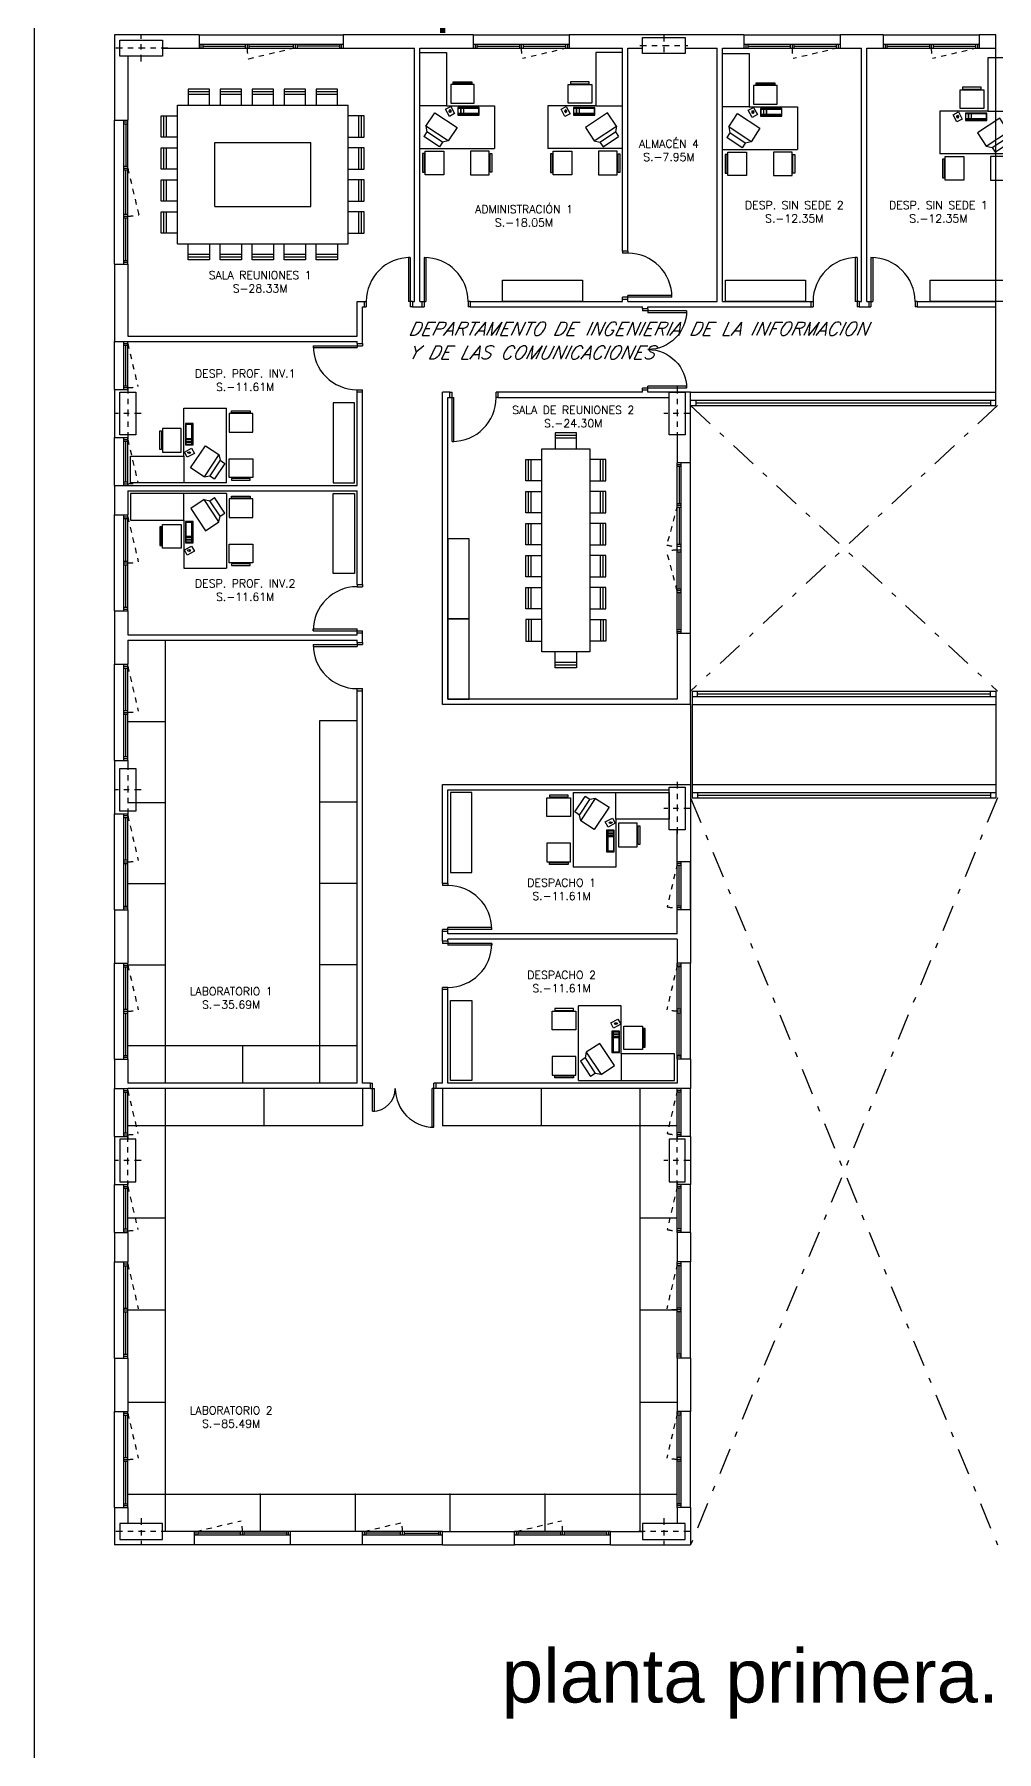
# Model space of a CAD drawing. Header units: millimetres. Extents: x -97 to -13, y 102 to 221.
# Drawn here: x -96.84 to -78.81, y 131.39 to 163.58 of the extents above; entities that cross this region are included whole.
import ezdxf

# ---------------------------------------------------------------- set-up
doc = ezdxf.new("R2010")
doc.units = ezdxf.units.MM
doc.header["$MEASUREMENT"] = 0
doc.linetypes.add('TRAZO_Y_PUNTO', pattern=[1, 0.5, -0.25, 0, -0.25])
doc.linetypes.add('TRAZOS', pattern=[0.75, 0.5, -0.25])
doc.layers.get('0').update_dxf_attribs({"linetype": 'CONTINUOUS'})
for name, color, linetype in [('0-muros-120', 1, 'CONTINUOUS'), ('1-PILARES', 1, 'CONTINUOUS'), ('2-SUPERFICIES', 7, 'CONTINUOUS'), ('6-MOBILIARIO', 7, 'CONTINUOUS')]:
    doc.layers.add(name, color=color, linetype=linetype)
doc.styles.add('ARIAL', font='ARIAL.TTF')
doc.styles.add('RPOMANS', font='romans.shx')

# ---------------------------------------------------------------- blocks, each defined once
blk = doc.blocks.new('PD-HD')
at = {"color": 24}
for p, q in [((0.08, 0.725), (0.08, -0.1)), ((0.08, 0.725), (0.115, 0.725)), ((0.115, 0.725), (0.115, 0)), ((1.23, 0.425), (1.195, 0.425)), ((1.195, 0.425), (1.195, 0)), ((1.23, 0.425), (1.23, -0.1)), ((0.04, 0), (0.115, 0)), ((1.27, 0), (1.195, 0)), ((0.04, -0.1), (0.08, -0.1)), ((1.27, -0.1), (1.23, -0.1))]:
    blk.add_line(p, q, dxfattribs=at)
at = {"color": 54}
for p, q in [((0.04, 0), (0.04, -0.1)), ((1.27, 0), (1.27, -0.1))]:
    blk.add_line(p, q, dxfattribs=at)
at = {"color": 24}
for centre, radius, start, end in [((0.08, 0), 0.725, 0, 90), ((1.23, 0), 0.425, 90, 180)]:
    blk.add_arc(centre, radius, start, end, dxfattribs=at)
blk = doc.blocks.new('P-82-DE')
at = {"color": 24}
for p, q in [((-0.115, 0.825), (-0.115, 0)), ((-0.08, 0.825), (-0.115, 0.825)), ((-0.08, 0.825), (-0.08, -0.1)), ((-0.945, 0), (-0.905, 0)), ((-0.905, 0), (-0.905, -0.1)), ((-0.04, 0), (-0.115, 0)), ((-0.945, -0.1), (-0.905, -0.1)), ((-0.04, -0.1), (-0.08, -0.1))]:
    blk.add_line(p, q, dxfattribs=at)
at = {"color": 54}
for p, q in [((-0.945, 0), (-0.945, -0.1)), ((-0.04, 0), (-0.04, -0.1))]:
    blk.add_line(p, q, dxfattribs=at)
at = {"color": 24}
blk.add_arc((-0.08, 0), 0.825, 90, 180, dxfattribs=at)
blk = doc.blocks.new('P-82-IZ')
at = {"color": 24}
for p, q in [((0.08, 0.825), (0.08, -0.1)), ((0.08, 0.825), (0.115, 0.825)), ((0.115, 0.825), (0.115, 0)), ((0.04, 0), (0.115, 0)), ((0.945, 0), (0.905, 0)), ((0.905, 0), (0.905, -0.1)), ((0.04, -0.1), (0.08, -0.1)), ((0.945, -0.1), (0.905, -0.1))]:
    blk.add_line(p, q, dxfattribs=at)
at = {"color": 54}
for p, q in [((0.04, 0), (0.04, -0.1)), ((0.945, 0), (0.945, -0.1))]:
    blk.add_line(p, q, dxfattribs=at)
at = {"color": 24}
blk.add_arc((0.08, 0), 0.825, 0, 90, dxfattribs=at)
blk = doc.blocks.new('PD-HI')
at = {"color": 24}
for p, q in [((0.08, 0.725), (0.08, -0.1)), ((0.08, 0.725), (0.115, 0.725)), ((0.115, 0.725), (0.115, 0)), ((1.53, 0.725), (1.495, 0.725)), ((1.495, 0.725), (1.495, 0)), ((1.53, 0.725), (1.53, -0.1)), ((0.04, 0), (0.115, 0)), ((1.57, 0), (1.495, 0)), ((0.04, -0.1), (0.08, -0.1)), ((1.57, -0.1), (1.53, -0.1))]:
    blk.add_line(p, q, dxfattribs=at)
at = {"color": 54}
for p, q in [((0.04, 0), (0.04, -0.1)), ((1.57, 0), (1.57, -0.1))]:
    blk.add_line(p, q, dxfattribs=at)
at = {"color": 24}
for centre, start, end in [((0.08, 0), 0, 90), ((1.53, 0), 90, 180)]:
    blk.add_arc(centre, 0.725, start, end, dxfattribs=at)
blk = doc.blocks.new('A$C7D6A26D4')
at = {"color": 24, "linetype": 'TRAZOS', "ltscale": 0.1}
blk.add_line((0.035, 0.25), (0.877, 0.449), dxfattribs=at)
at = {"color": 24}
for p, q in [((1.8, 0.25), (0, 0.25)), ((1.8, 0.18), (0, 0.18)), ((0.035, 0.18), (0.035, 0.25)), ((0.07, 0.18), (0.07, 0.25)), ((0.865, 0.215), (0.07, 0.215)), ((0.865, 0.18), (0.865, 0.25)), ((0.9, 0.18), (0.9, 0.25)), ((0.935, 0.18), (0.935, 0.25)), ((1.73, 0.215), (0.935, 0.215)), ((1.73, 0.18), (1.73, 0.25)), ((1.765, 0.18), (1.765, 0.25)), ((1.8, 0), (0, 0))]:
    blk.add_line(p, q, dxfattribs=at)
at = {"color": 54}
for p, q in [((0, 0), (0, 0.25)), ((1.8, 0), (1.8, 0.25))]:
    blk.add_line(p, q, dxfattribs=at)
at = {"color": 24, "linetype": 'TRAZOS', "ltscale": 0.1}
blk.add_arc((0.035, 0.25), 0.865, 0, 13.2773, dxfattribs=at)
blk = doc.blocks.new('A$C411F2EAC')
at = {"color": 24}
for p, q in [((0, 0), (0, 2.7)), ((0.18, 0), (0.18, 2.7)), ((0.18, 2.665), (0.25, 2.665)), ((0.18, 2.63), (0.25, 2.63)), ((0.215, 2.63), (0.215, 1.835)), ((0.25, 0), (0.25, 2.7)), ((0.18, 1.835), (0.25, 1.835)), ((0.18, 1.8), (0.25, 1.8)), ((0.18, 1.765), (0.25, 1.765)), ((0.215, 0.935), (0.215, 1.765)), ((0.18, 0.935), (0.25, 0.935)), ((0.18, 0.9), (0.25, 0.9)), ((0.18, 0.865), (0.25, 0.865)), ((0.215, 0.07), (0.215, 0.865)), ((0.18, 0.07), (0.25, 0.07)), ((0.18, 0.035), (0.25, 0.035))]:
    blk.add_line(p, q, dxfattribs=at)
at = {"color": 54}
for p, q in [((0, 2.7), (0.25, 2.7)), ((0, 0), (0.25, 0))]:
    blk.add_line(p, q, dxfattribs=at)
at = {"color": 24, "linetype": 'TRAZOS', "ltscale": 0.1}
blk.add_line((0.25, 1.8), (0.457, 0.924), dxfattribs=at)
blk.add_arc((0.25, 1.8), 0.9, 270, 283.2773, dxfattribs=at)
blk = doc.blocks.new('A$C65EB7E54')
at = {"layer": '6-MOBILIARIO', "linetype": 'Continuous'}
for p, q in [((1.292, 1.4), (0.492, 1.4)), ((0.492, 0), (0.492, 1.4)), ((1.292, 0.5), (1.292, 1.4)), ((1.165, 1.067), (1.193, 1.067)), ((1.193, 1.05), (1.193, 1.083)), ((1.138, 0.533), (1.138, 0.913)), ((0.613, 0.424), (0.525, 0.366)), ((0.525, 0.366), (0.717, 0.076)), ((0.637, 0.532), (0.613, 0.424)), ((0.613, 0.424), (0.804, 0.134)), ((0.637, 0.532), (0.913, 0.114)), ((2.292, 0.5), (1.292, 0.5)), ((2.292, 0), (2.292, 0.5)), ((0.492, 0), (2.292, 0)), ((0.804, 0.134), (0.717, 0.076)), ((0.913, 0.114), (0.804, 0.134))]:
    blk.add_line(p, q, dxfattribs=at)
for points in [[(0, 0.95), (0, 1.3), (0.443, 1.3), (0.443, 0.95)], [(0.396, 1.315), (0.396, 1.35), (0.046, 1.35), (0.046, 1.315)], [(1.281, 1.055), (1.145, 0.983), (1.094, 1.081), (1.229, 1.152)], [(1.342, 1.021), (1.692, 1.021), (1.692, 0.579), (1.342, 0.579)], [(1.707, 0.625), (1.742, 0.625), (1.742, 0.975), (1.707, 0.975)], [(1.118, 0.523), (1.259, 0.523), (1.259, 0.923), (1.118, 0.923)], [(1.128, 0.533), (1.138, 0.533), (1.138, 0.913), (1.128, 0.913)], [(1.149, 0.913), (1.249, 0.913), (1.249, 0.87), (1.149, 0.87)], [(1.149, 0.86), (1.249, 0.86), (1.249, 0.817), (1.149, 0.817)], [(1.149, 0.807), (1.249, 0.807), (1.249, 0.533), (1.149, 0.533)], [(0, 0.45), (0, 0.1), (0.443, 0.1), (0.443, 0.45)], [(0.396, 0.085), (0.396, 0.05), (0.046, 0.05), (0.046, 0.085)]]:
    blk.add_lwpolyline(points, close=True, dxfattribs=at)
for points in [[(1.163, 0.28), (0.888, 0.697), (0.637, 0.532)], [(1.292, 0.5), (1.292, 0)], [(0.913, 0.114), (1.163, 0.28)]]:
    blk.add_lwpolyline(points, dxfattribs=at)
blk.add_ellipse((1.193, 1.067), major_axis=(-0.0286, 0), ratio=0.581015, start_param=3.141593, end_param=9.424778, dxfattribs=at)
blk = doc.blocks.new('A$C11336145')
at = {"layer": '6-MOBILIARIO', "linetype": 'Continuous'}
for p, q in [((1, 1.4), (1.8, 1.4)), ((1, 0.5), (1, 1.4)), ((1.8, 0), (1.8, 1.4)), ((1.154, 1.101), (1.154, 0.721)), ((0, 0.5), (1, 0.5)), ((0, 0), (0, 0.5)), ((1.099, 0.584), (1.099, 0.551)), ((1.128, 0.567), (1.099, 0.567)), ((1.655, 0.532), (1.38, 0.114)), ((1.68, 0.424), (1.488, 0.134)), ((1.768, 0.366), (1.576, 0.076)), ((1.655, 0.532), (1.68, 0.424)), ((1.68, 0.424), (1.768, 0.366)), ((1.8, 0), (0, 0)), ((1.38, 0.114), (1.488, 0.134)), ((1.488, 0.134), (1.576, 0.076))]:
    blk.add_line(p, q, dxfattribs=at)
for points in [[(2.292, 0.95), (2.292, 1.3), (1.85, 1.3), (1.85, 0.95)], [(1.896, 1.315), (1.896, 1.35), (2.246, 1.35), (2.246, 1.315)], [(0.585, 0.625), (0.55, 0.625), (0.55, 0.975), (0.585, 0.975)], [(0.95, 1.021), (0.6, 1.021), (0.6, 0.579), (0.95, 0.579)], [(1.175, 1.111), (1.034, 1.111), (1.034, 0.711), (1.175, 0.711)], [(1.143, 0.827), (1.044, 0.827), (1.044, 1.101), (1.143, 1.101)], [(1.165, 1.101), (1.154, 1.101), (1.154, 0.721), (1.165, 0.721)], [(1.012, 0.579), (1.147, 0.651), (1.199, 0.553), (1.063, 0.481)], [(1.143, 0.774), (1.044, 0.774), (1.044, 0.817), (1.143, 0.817)], [(1.143, 0.721), (1.044, 0.721), (1.044, 0.764), (1.143, 0.764)], [(2.292, 0.45), (2.292, 0.1), (1.85, 0.1), (1.85, 0.45)], [(1.896, 0.085), (1.896, 0.05), (2.246, 0.05), (2.246, 0.085)]]:
    blk.add_lwpolyline(points, close=True, dxfattribs=at)
for points in [[(1.129, 0.28), (1.405, 0.697), (1.655, 0.532)], [(1, 0.5), (1, 0)], [(1.38, 0.114), (1.129, 0.28)]]:
    blk.add_lwpolyline(points, dxfattribs=at)
blk.add_ellipse((1.099, 0.567), major_axis=(0.0286, 0), ratio=0.581015, start_param=3.141593, end_param=9.424778, dxfattribs=at)

msp = doc.modelspace()

# ---------------------------------------------------------------- linework, layer by layer
at = {"color": 54, "linetype": 'Continuous'}
for p, q in [((-95.341, 163.571), (-95.341, 161.971)), ((-93.753, 163.571), (-95.341, 163.571)), ((-88.616, 163.571), (-91.053, 163.571)), ((-83.541, 163.571), (-86.816, 163.571)), ((-80.931, 163.571), (-81.741, 163.571)), ((-78.821, 163.571), (-79.131, 163.571)), ((-78.821, 163.321), (-78.821, 163.571)), ((-94.441, 163.321), (-93.753, 163.321)), ((-91.053, 163.321), (-89.716, 163.321)), ((-89.716, 158.571), (-89.716, 163.321)), ((-89.616, 158.571), (-89.616, 163.321)), ((-89.616, 163.321), (-88.616, 163.321)), ((-86.816, 163.321), (-85.816, 163.321)), ((-85.816, 159.516), (-85.816, 163.321)), ((-85.716, 163.321), (-85.441, 163.321)), ((-85.716, 159.516), (-85.716, 163.321)), ((-84.641, 163.321), (-84.041, 163.321)), ((-84.041, 158.571), (-84.041, 163.321)), ((-83.941, 158.571), (-83.941, 163.321)), ((-83.941, 158.571), (-83.941, 163.321)), ((-83.941, 163.321), (-83.541, 163.321)), ((-81.741, 163.321), (-81.341, 163.321)), ((-81.341, 158.571), (-81.341, 163.321)), ((-81.241, 158.571), (-81.241, 163.321)), ((-81.241, 163.321), (-80.931, 163.321)), ((-79.131, 163.321), (-78.821, 163.321)), ((-95.091, 163.171), (-95.091, 161.971)), ((-95.341, 159.271), (-95.341, 157.821)), ((-95.091, 159.271), (-95.091, 157.921)), ((-90.791, 158.571), (-90.661, 158.571)), ((-90.791, 157.921), (-90.791, 158.571)), ((-90.691, 158.471), (-90.661, 158.471)), ((-90.691, 157.781), (-90.691, 158.471)), ((-89.756, 158.571), (-89.716, 158.571)), ((-89.756, 158.471), (-89.576, 158.471)), ((-89.616, 158.571), (-89.576, 158.571)), ((-88.671, 158.571), (-85.816, 158.571)), ((-88.671, 158.471), (-85.441, 158.471)), ((-85.816, 158.571), (-85.816, 158.611)), ((-85.716, 158.571), (-85.716, 158.611)), ((-85.716, 158.571), (-84.041, 158.571)), ((-85.441, 158.436), (-85.441, 158.471)), ((-85.341, 158.471), (-82.286, 158.471)), ((-85.341, 158.436), (-85.341, 158.471)), ((-83.941, 158.571), (-82.286, 158.571)), ((-81.381, 158.571), (-81.341, 158.571)), ((-81.381, 158.471), (-81.201, 158.471)), ((-81.241, 158.571), (-81.201, 158.571)), ((-80.296, 158.571), (-78.821, 158.571)), ((-80.296, 158.471), (-78.821, 158.471)), ((-78.821, 158.471), (-78.821, 158.571)), ((-95.091, 157.921), (-90.791, 157.921)), ((-95.091, 157.821), (-90.791, 157.821)), ((-90.791, 157.781), (-90.791, 157.821)), ((-95.341, 156.921), (-95.091, 156.921)), ((-95.341, 156.921), (-95.341, 156.021)), ((-95.091, 156.921), (-95.091, 156.871)), ((-90.791, 155.121), (-90.791, 156.876)), ((-90.691, 153.266), (-90.691, 156.876)), ((-89.191, 151.021), (-89.191, 156.871)), ((-89.051, 156.871), (-89.191, 156.871)), ((-89.091, 151.121), (-89.091, 156.771)), ((-89.091, 156.771), (-89.051, 156.771)), ((-85.441, 156.871), (-88.146, 156.871)), ((-88.146, 156.771), (-84.941, 156.771)), ((-85.441, 156.871), (-85.441, 156.906)), ((-85.341, 156.871), (-85.341, 156.906)), ((-84.541, 156.871), (-85.341, 156.871)), ((-84.541, 155.546), (-84.541, 156.871)), ((-95.091, 156.071), (-95.091, 156.021)), ((-84.791, 156.071), (-84.791, 155.546)), ((-95.341, 155.121), (-95.091, 155.121)), ((-95.341, 155.121), (-95.341, 154.571)), ((-95.091, 155.121), (-90.791, 155.121)), ((-95.091, 155.021), (-90.791, 155.021)), ((-95.091, 155.021), (-95.091, 154.571)), ((-90.791, 153.266), (-90.791, 155.021)), ((-95.341, 152.771), (-95.341, 151.771)), ((-95.091, 152.771), (-95.091, 152.321)), ((-95.091, 152.321), (-90.791, 152.321)), ((-90.791, 152.321), (-90.791, 152.361)), ((-90.691, 152.181), (-90.691, 152.361)), ((-84.791, 152.346), (-84.791, 151.121)), ((-84.541, 151.021), (-84.541, 152.346)), ((-95.091, 152.221), (-90.791, 152.221)), ((-95.091, 152.221), (-95.091, 151.771)), ((-90.791, 152.181), (-90.791, 152.221)), ((-90.791, 143.921), (-90.791, 151.276)), ((-90.691, 143.921), (-90.691, 151.276)), ((-84.541, 151.021), (-89.191, 151.021)), ((-84.791, 151.121), (-89.091, 151.121)), ((-95.341, 149.971), (-95.341, 148.971)), ((-95.091, 149.971), (-95.091, 149.821)), ((-89.191, 149.521), (-84.541, 149.521)), ((-89.191, 147.666), (-89.191, 149.521)), ((-89.091, 149.421), (-84.941, 149.421)), ((-89.091, 147.666), (-89.091, 149.421)), ((-84.541, 149.521), (-84.541, 146.632)), ((-95.091, 149.021), (-95.091, 148.971)), ((-84.791, 148.071), (-84.791, 148.671)), ((-95.341, 147.171), (-95.341, 146.171)), ((-95.091, 147.171), (-95.091, 146.171)), ((-84.791, 146.721), (-84.791, 147.171)), ((-84.541, 147.171), (-84.791, 147.171)), ((-84.541, 147.171), (-84.541, 146.171)), ((-89.191, 146.581), (-89.191, 146.761)), ((-89.091, 146.721), (-89.091, 146.761)), ((-84.791, 146.721), (-89.091, 146.721)), ((-84.791, 146.621), (-89.091, 146.621)), ((-89.091, 146.581), (-89.091, 146.621)), ((-84.791, 146.621), (-84.791, 146.171)), ((-89.191, 143.921), (-89.191, 145.676)), ((-89.091, 143.921), (-89.091, 145.676)), ((-95.341, 144.371), (-95.341, 143.821)), ((-95.091, 144.371), (-95.091, 143.921)), ((-84.791, 144.371), (-84.791, 143.921)), ((-84.541, 144.371), (-84.541, 143.821)), ((-90.791, 143.921), (-95.091, 143.921)), ((-90.541, 143.921), (-90.691, 143.921)), ((-89.191, 143.921), (-89.311, 143.921)), ((-84.791, 143.921), (-89.091, 143.921)), ((-90.541, 143.821), (-95.091, 143.821)), ((-84.791, 143.821), (-89.311, 143.821)), ((-95.341, 142.921), (-95.091, 142.921)), ((-95.341, 142.921), (-95.341, 142.021)), ((-95.091, 142.921), (-95.091, 142.871)), ((-84.791, 142.921), (-84.791, 142.871)), ((-84.541, 142.921), (-84.791, 142.921)), ((-84.541, 142.921), (-84.541, 142.021)), ((-95.091, 142.071), (-95.091, 142.021)), ((-84.791, 142.071), (-84.791, 142.021)), ((-95.341, 141.121), (-95.091, 141.121)), ((-95.341, 141.121), (-95.341, 140.571)), ((-95.091, 141.121), (-95.091, 140.571)), ((-84.541, 141.121), (-84.791, 141.121)), ((-84.791, 141.121), (-84.791, 140.571)), ((-84.541, 141.121), (-84.541, 140.571)), ((-95.341, 138.771), (-95.341, 137.771)), ((-95.091, 138.771), (-95.091, 137.771)), ((-84.791, 138.771), (-84.791, 137.771)), ((-84.541, 138.771), (-84.541, 137.771)), ((-95.341, 135.971), (-95.341, 135.271)), ((-95.091, 135.971), (-95.091, 135.671)), ((-84.791, 135.971), (-84.791, 135.671)), ((-84.541, 135.971), (-84.541, 135.271)), ((-93.841, 135.521), (-94.441, 135.521)), ((-90.691, 135.521), (-92.041, 135.521)), ((-89.191, 135.521), (-87.841, 135.521)), ((-86.041, 135.521), (-85.441, 135.521)), ((-93.841, 135.271), (-95.341, 135.271)), ((-90.691, 135.271), (-92.041, 135.271)), ((-89.191, 135.271), (-87.841, 135.271)), ((-86.041, 135.271), (-84.541, 135.271))]:
    msp.add_line(p, q, dxfattribs=at)
at = {"color": 24, "linetype": 'Continuous'}
for p, q in [((-78.821, 158.571), (-78.821, 163.321)), ((-78.821, 156.621), (-78.821, 158.471)), ((-84.541, 156.871), (-78.821, 156.871)), ((-84.541, 156.721), (-78.821, 156.721)), ((-84.541, 156.621), (-78.821, 156.621)), ((-84.441, 156.721), (-84.441, 156.621)), ((-84.441, 156.671), (-78.921, 156.671)), ((-78.921, 156.721), (-78.921, 156.621)), ((-84.511, 151.271), (-84.511, 149.271)), ((-84.511, 151.271), (-78.821, 151.271)), ((-84.411, 151.171), (-84.411, 151.271)), ((-78.921, 151.171), (-78.921, 151.271)), ((-78.821, 151.271), (-78.821, 149.271)), ((-84.541, 151.021), (-84.541, 149.521)), ((-84.511, 151.171), (-78.821, 151.171)), ((-84.511, 151.021), (-78.821, 151.021)), ((-84.411, 151.221), (-78.921, 151.221)), ((-84.511, 149.521), (-78.821, 149.521)), ((-84.511, 149.371), (-78.821, 149.371)), ((-84.411, 149.371), (-84.411, 149.271)), ((-78.921, 149.371), (-78.921, 149.271)), ((-84.511, 149.271), (-78.821, 149.271)), ((-84.411, 149.321), (-78.921, 149.321))]:
    msp.add_line(p, q, dxfattribs=at)
at = {"color": 24}
for p, q in [((-95.341, 159.271), (-95.341, 161.971)), ((-95.161, 159.271), (-95.161, 161.971)), ((-95.161, 161.936), (-95.091, 161.936)), ((-95.161, 161.901), (-95.091, 161.901)), ((-95.126, 161.901), (-95.126, 161.106)), ((-95.091, 159.271), (-95.091, 161.971)), ((-95.161, 161.106), (-95.091, 161.106)), ((-95.161, 161.071), (-95.091, 161.071)), ((-95.161, 161.036), (-95.091, 161.036)), ((-95.126, 160.206), (-95.126, 161.036)), ((-95.161, 160.206), (-95.091, 160.206)), ((-95.161, 160.171), (-95.091, 160.171)), ((-95.161, 160.136), (-95.091, 160.136)), ((-95.126, 159.341), (-95.126, 160.136)), ((-95.161, 159.341), (-95.091, 159.341)), ((-95.161, 159.306), (-95.091, 159.306)), ((-95.341, 156.921), (-95.341, 157.821)), ((-95.161, 156.921), (-95.161, 157.821)), ((-95.161, 157.786), (-95.091, 157.786)), ((-95.161, 157.751), (-95.091, 157.751)), ((-95.126, 156.991), (-95.126, 157.751)), ((-95.091, 156.921), (-95.091, 157.821)), ((-95.161, 156.991), (-95.091, 156.991)), ((-95.161, 156.956), (-95.091, 156.956)), ((-95.161, 156.921), (-95.091, 156.921)), ((-95.341, 155.121), (-95.341, 156.021)), ((-95.161, 155.121), (-95.161, 156.021)), ((-95.161, 155.986), (-95.091, 155.986)), ((-95.161, 155.951), (-95.091, 155.951)), ((-95.126, 155.191), (-95.126, 155.951)), ((-95.091, 155.121), (-95.091, 156.021)), ((-84.791, 152.346), (-84.791, 155.546)), ((-84.721, 155.511), (-84.791, 155.511)), ((-84.721, 155.476), (-84.791, 155.476)), ((-84.756, 155.476), (-84.756, 154.781)), ((-84.721, 152.346), (-84.721, 155.546)), ((-84.541, 152.346), (-84.541, 155.546)), ((-95.161, 155.191), (-95.091, 155.191)), ((-95.161, 155.156), (-95.091, 155.156)), ((-95.161, 155.121), (-95.091, 155.121)), ((-84.721, 154.781), (-84.791, 154.781)), ((-84.721, 154.746), (-84.791, 154.746)), ((-84.721, 154.711), (-84.791, 154.711)), ((-84.756, 154.711), (-84.756, 154.016)), ((-84.721, 154.016), (-84.791, 154.016)), ((-84.721, 153.981), (-84.791, 153.981)), ((-84.721, 153.911), (-84.791, 153.911)), ((-84.721, 153.876), (-84.791, 153.876)), ((-84.756, 153.181), (-84.756, 153.876)), ((-84.721, 153.181), (-84.791, 153.181)), ((-84.721, 153.146), (-84.791, 153.146)), ((-84.721, 153.111), (-84.791, 153.111)), ((-84.756, 152.416), (-84.756, 153.111)), ((-84.721, 152.416), (-84.791, 152.416)), ((-84.721, 152.381), (-84.791, 152.381)), ((-84.791, 147.171), (-84.791, 148.071)), ((-84.721, 147.171), (-84.721, 148.071)), ((-84.541, 147.171), (-84.541, 148.071)), ((-84.721, 148.036), (-84.791, 148.036)), ((-84.721, 148.001), (-84.791, 148.001)), ((-84.756, 147.241), (-84.756, 148.001)), ((-84.721, 147.241), (-84.791, 147.241)), ((-84.721, 147.206), (-84.791, 147.206)), ((-95.341, 142.921), (-95.341, 143.821)), ((-95.161, 142.921), (-95.161, 143.821)), ((-95.161, 143.786), (-95.091, 143.786)), ((-95.161, 143.751), (-95.091, 143.751)), ((-95.126, 142.991), (-95.126, 143.751)), ((-95.091, 142.921), (-95.091, 143.821)), ((-84.791, 142.921), (-84.791, 143.821)), ((-84.721, 143.786), (-84.791, 143.786)), ((-84.721, 143.751), (-84.791, 143.751)), ((-84.756, 142.991), (-84.756, 143.751)), ((-84.721, 142.921), (-84.721, 143.821)), ((-84.541, 142.921), (-84.541, 143.821)), ((-95.161, 142.991), (-95.091, 142.991)), ((-95.161, 142.956), (-95.091, 142.956)), ((-95.161, 142.921), (-95.091, 142.921)), ((-84.721, 142.991), (-84.791, 142.991)), ((-84.721, 142.956), (-84.791, 142.956)), ((-84.721, 142.921), (-84.791, 142.921)), ((-95.341, 141.121), (-95.341, 142.021)), ((-95.161, 141.121), (-95.161, 142.021)), ((-95.161, 141.986), (-95.091, 141.986)), ((-95.161, 141.951), (-95.091, 141.951)), ((-95.126, 141.191), (-95.126, 141.951)), ((-95.091, 141.121), (-95.091, 142.021)), ((-84.791, 141.121), (-84.791, 142.021)), ((-84.721, 141.986), (-84.791, 141.986)), ((-84.721, 141.951), (-84.791, 141.951)), ((-84.756, 141.191), (-84.756, 141.951)), ((-84.721, 141.121), (-84.721, 142.021)), ((-84.541, 141.121), (-84.541, 142.021)), ((-95.161, 141.191), (-95.091, 141.191)), ((-95.161, 141.156), (-95.091, 141.156)), ((-95.161, 141.121), (-95.091, 141.121)), ((-84.721, 141.191), (-84.791, 141.191)), ((-84.721, 141.156), (-84.791, 141.156)), ((-84.721, 141.121), (-84.791, 141.121)), ((-92.041, 135.521), (-93.841, 135.521)), ((-93.806, 135.451), (-93.806, 135.521)), ((-93.771, 135.451), (-93.771, 135.521)), ((-92.976, 135.451), (-92.976, 135.521)), ((-92.941, 135.451), (-92.941, 135.521)), ((-92.906, 135.451), (-92.906, 135.521)), ((-92.111, 135.451), (-92.111, 135.521)), ((-92.076, 135.451), (-92.076, 135.521)), ((-89.191, 135.521), (-90.691, 135.521)), ((-90.656, 135.451), (-90.656, 135.521)), ((-90.621, 135.451), (-90.621, 135.521)), ((-89.976, 135.451), (-89.976, 135.521)), ((-89.941, 135.451), (-89.941, 135.521)), ((-89.906, 135.451), (-89.906, 135.521)), ((-89.906, 135.451), (-89.906, 135.521)), ((-89.261, 135.451), (-89.261, 135.521)), ((-89.226, 135.451), (-89.226, 135.521)), ((-86.041, 135.521), (-87.841, 135.521)), ((-87.806, 135.451), (-87.806, 135.521)), ((-87.771, 135.451), (-87.771, 135.521)), ((-86.976, 135.451), (-86.976, 135.521)), ((-86.941, 135.451), (-86.941, 135.521)), ((-86.906, 135.451), (-86.906, 135.521)), ((-86.111, 135.451), (-86.111, 135.521)), ((-86.076, 135.451), (-86.076, 135.521)), ((-92.041, 135.451), (-93.841, 135.451)), ((-92.041, 135.271), (-93.841, 135.271)), ((-92.976, 135.486), (-93.771, 135.486)), ((-92.111, 135.486), (-92.906, 135.486)), ((-89.191, 135.451), (-90.691, 135.451)), ((-89.191, 135.271), (-90.691, 135.271)), ((-89.976, 135.486), (-90.621, 135.486)), ((-89.906, 135.486), (-89.261, 135.486)), ((-86.041, 135.451), (-87.841, 135.451)), ((-86.041, 135.271), (-87.841, 135.271)), ((-86.976, 135.486), (-87.771, 135.486)), ((-86.111, 135.486), (-86.906, 135.486))]:
    msp.add_line(p, q, dxfattribs=at)
at = {"color": 54}
for p, q in [((-95.341, 161.971), (-95.091, 161.971)), ((-95.341, 159.271), (-95.091, 159.271)), ((-95.341, 157.821), (-95.091, 157.821)), ((-95.341, 156.021), (-95.091, 156.021)), ((-84.541, 155.546), (-84.791, 155.546)), ((-84.541, 152.346), (-84.791, 152.346)), ((-84.541, 148.071), (-84.791, 148.071)), ((-95.341, 143.821), (-95.091, 143.821)), ((-84.541, 143.821), (-84.791, 143.821)), ((-95.341, 142.021), (-95.091, 142.021)), ((-84.541, 142.021), (-84.791, 142.021)), ((-93.841, 135.271), (-93.841, 135.521)), ((-92.041, 135.271), (-92.041, 135.521)), ((-90.691, 135.271), (-90.691, 135.521)), ((-89.191, 135.271), (-89.191, 135.521)), ((-87.841, 135.271), (-87.841, 135.521)), ((-86.041, 135.271), (-86.041, 135.521))]:
    msp.add_line(p, q, dxfattribs=at)
at = {"color": 24, "linetype": 'TRAZOS', "ltscale": 0.1}
for p, q in [((-95.091, 161.071), (-94.884, 160.195)), ((-95.091, 157.786), (-94.9, 156.978)), ((-95.091, 155.986), (-94.9, 155.178)), ((-84.791, 154.746), (-84.989, 154.007)), ((-84.791, 153.146), (-84.989, 153.884)), ((-84.791, 148.036), (-84.981, 147.228)), ((-95.091, 143.786), (-94.9, 142.978)), ((-84.791, 143.786), (-84.981, 142.978)), ((-95.091, 141.986), (-94.9, 141.178)), ((-84.791, 141.986), (-84.981, 141.178)), ((-93.806, 135.521), (-92.964, 135.719)), ((-90.656, 135.521), (-89.96, 135.685)), ((-87.806, 135.521), (-86.964, 135.719))]:
    msp.add_line(p, q, dxfattribs=at)
at = {"color": 104, "linetype": 'TRAZO_Y_PUNTO'}
for p, q in [((-84.541, 156.621), (-78.791, 151.271)), ((-78.791, 156.621), (-84.541, 151.271)), ((-78.791, 149.271), (-84.541, 135.271)), ((-84.541, 149.271), (-78.791, 135.271))]:
    msp.add_line(p, q, dxfattribs=at)
at = {"color": 1, "linetype": 'Continuous'}
msp.add_lwpolyline([(-12.841, 101.732), (-96.841, 101.732), (-96.841, 220.532), (-12.841, 220.532)], close=True, dxfattribs=at)
at = {"color": 24, "linetype": 'TRAZOS', "ltscale": 0.1}
for centre, radius, start, end in [((-95.091, 161.071), 0.9, 270, 283.2773), ((-95.091, 157.786), 0.83, 270, 283.2773), ((-95.091, 155.986), 0.83, 270, 283.2773), ((-84.791, 154.746), 0.765, 254.9777, 270), ((-84.791, 153.146), 0.765, 90, 105.0223), ((-84.791, 148.036), 0.83, 256.7227, 270), ((-95.091, 143.786), 0.83, 270, 283.2773), ((-84.791, 143.786), 0.83, 256.7227, 270), ((-95.091, 141.986), 0.83, 270, 283.2773), ((-84.791, 141.986), 0.83, 256.7227, 270), ((-93.806, 135.521), 0.865, 0, 13.2773), ((-90.656, 135.521), 0.715, 0, 13.2773), ((-87.806, 135.521), 0.865, 0, 13.2773)]:
    msp.add_arc(centre, radius, start, end, dxfattribs=at)
at = {"layer": '0-muros-120', "linetype": 'Continuous', "const_width": 0.1}
msp.add_lwpolyline([(-89.191, 163.601), (-89.191, 170.351), (-84.791, 170.351), (-84.791, 183.801), (-80.391, 183.801), (-80.391, 186.901), (-74.141, 186.901), (-74.141, 163.601)], dxfattribs=at)
at = {"layer": '1-PILARES', "linetype": 'TRAZO_Y_PUNTO', "ltscale": 0.25}
for p, q in [((-94.841, 163.071), (-94.841, 163.571)), ((-85.041, 163.571), (-85.041, 163.171)), ((-94.341, 163.321), (-95.341, 163.321)), ((-85.491, 163.371), (-84.591, 163.371)), ((-95.091, 156.971), (-95.091, 155.971)), ((-84.791, 156.971), (-84.791, 155.971)), ((-94.841, 156.471), (-95.341, 156.471)), ((-84.541, 156.471), (-85.041, 156.471)), ((-95.091, 149.921), (-95.091, 148.921)), ((-94.841, 149.421), (-95.341, 149.421)), ((-84.791, 149.571), (-84.791, 148.571)), ((-84.541, 149.071), (-85.041, 149.071)), ((-95.091, 141.971), (-95.091, 142.971)), ((-84.791, 141.971), (-84.791, 142.971)), ((-94.841, 142.471), (-95.341, 142.471)), ((-84.541, 142.471), (-85.041, 142.471)), ((-94.341, 135.521), (-95.341, 135.521)), ((-94.841, 135.771), (-94.841, 135.271)), ((-84.541, 135.521), (-85.541, 135.521)), ((-85.041, 135.771), (-85.041, 135.271))]:
    msp.add_line(p, q, dxfattribs=at)
at = {"layer": '1-PILARES', "linetype": 'Continuous'}
for points in [[(-84.641, 163.221), (-85.441, 163.221), (-85.441, 163.521), (-84.641, 163.521)], [(-95.241, 163.471), (-94.441, 163.471), (-94.441, 163.171), (-95.241, 163.171)], [(-95.241, 156.071), (-95.241, 156.871), (-94.941, 156.871), (-94.941, 156.071)], [(-84.941, 156.071), (-84.941, 156.871), (-84.641, 156.871), (-84.641, 156.071)], [(-95.241, 149.021), (-95.241, 149.821), (-94.941, 149.821), (-94.941, 149.021)], [(-84.941, 148.671), (-84.941, 149.471), (-84.641, 149.471), (-84.641, 148.671)], [(-95.241, 142.871), (-95.241, 142.071), (-94.941, 142.071), (-94.941, 142.871)], [(-84.941, 142.871), (-84.941, 142.071), (-84.641, 142.071), (-84.641, 142.871)], [(-95.241, 135.371), (-94.441, 135.371), (-94.441, 135.671), (-95.241, 135.671)], [(-85.441, 135.371), (-84.641, 135.371), (-84.641, 135.671), (-85.441, 135.671)]]:
    msp.add_lwpolyline(points, close=True, dxfattribs=at)
at = {"layer": '6-MOBILIARIO', "color": 7, "linetype": 'Continuous'}
for p, q in [((-93.561, 162.55), (-93.961, 162.55)), ((-93.961, 162.55), (-93.961, 162.25)), ((-93.561, 162.25), (-93.561, 162.55)), ((-92.961, 162.55), (-93.361, 162.55)), ((-93.361, 162.55), (-93.361, 162.25)), ((-92.961, 162.25), (-92.961, 162.55)), ((-92.361, 162.55), (-92.761, 162.55)), ((-92.761, 162.55), (-92.761, 162.25)), ((-92.361, 162.25), (-92.361, 162.55)), ((-91.761, 162.55), (-92.161, 162.55)), ((-92.161, 162.55), (-92.161, 162.25)), ((-91.761, 162.25), (-91.761, 162.55)), ((-91.161, 162.55), (-91.561, 162.55)), ((-91.561, 162.55), (-91.561, 162.25)), ((-91.161, 162.25), (-91.161, 162.55)), ((-94.161, 162.25), (-90.961, 162.25)), ((-94.161, 159.65), (-94.161, 162.25)), ((-93.561, 162.5), (-93.961, 162.5)), ((-93.561, 162.45), (-93.961, 162.45)), ((-92.961, 162.5), (-93.361, 162.5)), ((-92.961, 162.45), (-93.361, 162.45)), ((-92.361, 162.5), (-92.761, 162.5)), ((-92.361, 162.45), (-92.761, 162.45)), ((-91.761, 162.5), (-92.161, 162.5)), ((-91.761, 162.45), (-92.161, 162.45)), ((-91.161, 162.5), (-91.561, 162.5)), ((-91.161, 162.45), (-91.561, 162.45)), ((-90.961, 159.65), (-90.961, 162.25)), ((-94.461, 161.65), (-94.461, 162.05)), ((-94.461, 162.05), (-94.161, 162.05)), ((-94.411, 161.65), (-94.411, 162.05)), ((-94.361, 161.65), (-94.361, 162.05)), ((-90.661, 162.05), (-90.961, 162.05)), ((-90.761, 161.65), (-90.761, 162.05)), ((-90.711, 161.65), (-90.711, 162.05)), ((-90.661, 161.65), (-90.661, 162.05)), ((-94.161, 161.65), (-94.461, 161.65)), ((-90.961, 161.65), (-90.661, 161.65)), ((-94.461, 161.05), (-94.461, 161.45)), ((-94.461, 161.45), (-94.161, 161.45)), ((-94.411, 161.05), (-94.411, 161.45)), ((-94.361, 161.05), (-94.361, 161.45)), ((-93.461, 161.55), (-91.661, 161.55)), ((-93.461, 160.35), (-93.461, 161.55)), ((-91.661, 160.35), (-91.661, 161.55)), ((-90.661, 161.45), (-90.961, 161.45)), ((-90.761, 161.05), (-90.761, 161.45)), ((-90.711, 161.05), (-90.711, 161.45)), ((-90.661, 161.05), (-90.661, 161.45)), ((-94.161, 161.05), (-94.461, 161.05)), ((-90.961, 161.05), (-90.661, 161.05)), ((-94.461, 160.45), (-94.461, 160.85)), ((-94.461, 160.85), (-94.161, 160.85)), ((-94.411, 160.45), (-94.411, 160.85)), ((-94.361, 160.45), (-94.361, 160.85)), ((-90.661, 160.85), (-90.961, 160.85)), ((-90.761, 160.45), (-90.761, 160.85)), ((-90.711, 160.45), (-90.711, 160.85)), ((-90.661, 160.45), (-90.661, 160.85)), ((-94.161, 160.45), (-94.461, 160.45)), ((-93.461, 160.35), (-91.661, 160.35)), ((-90.961, 160.45), (-90.661, 160.45)), ((-94.461, 159.85), (-94.461, 160.25)), ((-94.461, 160.25), (-94.161, 160.25)), ((-94.411, 159.85), (-94.411, 160.25)), ((-94.361, 159.85), (-94.361, 160.25)), ((-90.661, 160.25), (-90.961, 160.25)), ((-90.761, 159.85), (-90.761, 160.25)), ((-90.711, 159.85), (-90.711, 160.25)), ((-90.661, 159.85), (-90.661, 160.25)), ((-94.161, 159.85), (-94.461, 159.85)), ((-94.161, 159.65), (-90.961, 159.65)), ((-93.961, 159.35), (-93.961, 159.65)), ((-93.561, 159.65), (-93.561, 159.35)), ((-93.361, 159.35), (-93.361, 159.65)), ((-92.961, 159.65), (-92.961, 159.35)), ((-92.761, 159.35), (-92.761, 159.65)), ((-92.361, 159.65), (-92.361, 159.35)), ((-92.161, 159.35), (-92.161, 159.65)), ((-91.761, 159.65), (-91.761, 159.35)), ((-91.561, 159.35), (-91.561, 159.65)), ((-91.161, 159.65), (-91.161, 159.35)), ((-90.961, 159.85), (-90.661, 159.85)), ((-93.561, 159.45), (-93.961, 159.45)), ((-93.561, 159.4), (-93.961, 159.4)), ((-93.561, 159.35), (-93.961, 159.35)), ((-92.961, 159.45), (-93.361, 159.45)), ((-92.961, 159.4), (-93.361, 159.4)), ((-92.961, 159.35), (-93.361, 159.35)), ((-92.361, 159.45), (-92.761, 159.45)), ((-92.361, 159.4), (-92.761, 159.4)), ((-92.361, 159.35), (-92.761, 159.35)), ((-91.761, 159.45), (-92.161, 159.45)), ((-91.761, 159.4), (-92.161, 159.4)), ((-91.761, 159.35), (-92.161, 159.35)), ((-91.161, 159.45), (-91.561, 159.45)), ((-91.161, 159.4), (-91.561, 159.4)), ((-91.161, 159.35), (-91.561, 159.35)), ((-86.678, 156.108), (-87.078, 156.108)), ((-87.078, 156.108), (-87.078, 155.808)), ((-86.678, 155.808), (-86.678, 156.108)), ((-87.328, 152.008), (-87.328, 155.808)), ((-87.328, 155.808), (-86.428, 155.808)), ((-86.678, 156.058), (-87.078, 156.058)), ((-86.678, 156.008), (-87.078, 156.008)), ((-86.428, 155.808), (-86.428, 152.008)), ((-87.628, 155.208), (-87.628, 155.608)), ((-87.628, 155.608), (-87.328, 155.608)), ((-87.578, 155.208), (-87.578, 155.608)), ((-87.528, 155.208), (-87.528, 155.608)), ((-86.128, 155.608), (-86.428, 155.608)), ((-86.228, 155.208), (-86.228, 155.608)), ((-86.178, 155.208), (-86.178, 155.608)), ((-86.128, 155.208), (-86.128, 155.608)), ((-87.328, 155.208), (-87.628, 155.208)), ((-86.428, 155.208), (-86.128, 155.208)), ((-87.628, 154.608), (-87.628, 155.008)), ((-87.628, 155.008), (-87.328, 155.008)), ((-87.578, 154.608), (-87.578, 155.008)), ((-87.528, 154.608), (-87.528, 155.008)), ((-86.128, 155.008), (-86.428, 155.008)), ((-86.228, 154.608), (-86.228, 155.008)), ((-86.178, 154.608), (-86.178, 155.008)), ((-86.128, 154.608), (-86.128, 155.008)), ((-87.328, 154.608), (-87.628, 154.608)), ((-86.428, 154.608), (-86.128, 154.608)), ((-87.628, 154.008), (-87.628, 154.408)), ((-87.628, 154.408), (-87.328, 154.408)), ((-87.578, 154.008), (-87.578, 154.408)), ((-87.528, 154.008), (-87.528, 154.408)), ((-86.128, 154.408), (-86.428, 154.408)), ((-86.228, 154.008), (-86.228, 154.408)), ((-86.178, 154.008), (-86.178, 154.408)), ((-86.128, 154.008), (-86.128, 154.408)), ((-87.328, 154.008), (-87.628, 154.008)), ((-86.428, 154.008), (-86.128, 154.008)), ((-87.628, 153.408), (-87.628, 153.808)), ((-87.628, 153.808), (-87.328, 153.808)), ((-87.578, 153.408), (-87.578, 153.808)), ((-87.528, 153.408), (-87.528, 153.808)), ((-86.128, 153.808), (-86.428, 153.808)), ((-86.228, 153.408), (-86.228, 153.808)), ((-86.178, 153.408), (-86.178, 153.808)), ((-86.128, 153.408), (-86.128, 153.808)), ((-87.328, 153.408), (-87.628, 153.408)), ((-87.628, 152.808), (-87.628, 153.208)), ((-87.628, 153.208), (-87.328, 153.208)), ((-87.578, 152.808), (-87.578, 153.208)), ((-87.528, 152.808), (-87.528, 153.208)), ((-86.428, 153.408), (-86.128, 153.408)), ((-86.128, 153.208), (-86.428, 153.208)), ((-86.228, 152.808), (-86.228, 153.208)), ((-86.178, 152.808), (-86.178, 153.208)), ((-86.128, 152.808), (-86.128, 153.208)), ((-87.328, 152.808), (-87.628, 152.808)), ((-87.628, 152.608), (-87.628, 152.208)), ((-87.328, 152.608), (-87.628, 152.608)), ((-87.578, 152.608), (-87.578, 152.208)), ((-87.528, 152.608), (-87.528, 152.208)), ((-86.428, 152.808), (-86.128, 152.808)), ((-86.428, 152.608), (-86.128, 152.608)), ((-86.228, 152.608), (-86.228, 152.208)), ((-86.178, 152.608), (-86.178, 152.208)), ((-86.128, 152.608), (-86.128, 152.208)), ((-87.628, 152.208), (-87.328, 152.208)), ((-86.428, 152.008), (-87.328, 152.008)), ((-87.078, 151.708), (-87.078, 152.008)), ((-86.678, 152.008), (-86.678, 151.708)), ((-86.128, 152.208), (-86.428, 152.208)), ((-86.678, 151.808), (-87.078, 151.808)), ((-86.678, 151.758), (-87.078, 151.758)), ((-86.678, 151.708), (-87.078, 151.708))]:
    msp.add_line(p, q, dxfattribs=at)
at = {"layer": '6-MOBILIARIO', "linetype": 'Continuous'}
for p, q in [((-94.391, 152.221), (-94.391, 143.921)), ((-95.091, 150.701), (-94.391, 150.701)), ((-91.491, 143.921), (-91.491, 150.721)), ((-91.491, 150.721), (-90.791, 150.721)), ((-95.091, 149.181), (-94.391, 149.181)), ((-91.491, 149.196), (-90.791, 149.196)), ((-95.091, 147.661), (-94.391, 147.661)), ((-91.491, 147.671), (-90.791, 147.671)), ((-95.091, 146.141), (-94.391, 146.141)), ((-91.491, 146.146), (-90.791, 146.146)), ((-90.791, 144.621), (-95.091, 144.621)), ((-92.941, 144.621), (-92.941, 143.921)), ((-94.391, 143.821), (-94.391, 135.521)), ((-92.541, 143.821), (-92.541, 143.121)), ((-90.691, 143.821), (-90.691, 143.121)), ((-89.191, 143.821), (-89.191, 143.121)), ((-87.341, 143.821), (-87.341, 143.121)), ((-85.491, 143.821), (-85.491, 135.521)), ((-90.691, 143.121), (-95.091, 143.121)), ((-84.791, 143.121), (-89.191, 143.121)), ((-95.091, 141.396), (-94.391, 141.396)), ((-85.491, 141.396), (-84.791, 141.396)), ((-95.091, 139.671), (-94.391, 139.671)), ((-85.491, 139.671), (-84.791, 139.671)), ((-95.091, 137.946), (-94.391, 137.946)), ((-85.491, 137.946), (-84.791, 137.946)), ((-95.091, 136.221), (-84.791, 136.221)), ((-92.611, 136.221), (-92.611, 135.521)), ((-90.831, 136.221), (-90.831, 135.521)), ((-89.051, 136.221), (-89.051, 135.521)), ((-87.271, 136.221), (-87.271, 135.521))]:
    msp.add_line(p, q, dxfattribs=at)
for points in [[(-86.568, 158.971), (-86.568, 158.571), (-88.068, 158.571), (-88.068, 158.971)], [(-82.388, 158.971), (-82.388, 158.571), (-83.888, 158.571), (-83.888, 158.971)], [(-78.552, 158.971), (-78.552, 158.571), (-80.052, 158.571), (-80.052, 158.971)], [(-90.841, 156.671), (-91.241, 156.671), (-91.241, 155.171), (-90.841, 155.171)], [(-90.841, 153.471), (-91.241, 153.471), (-91.241, 154.971), (-90.841, 154.971)], [(-88.691, 154.121), (-89.091, 154.121), (-89.091, 152.621), (-88.691, 152.621)], [(-88.691, 152.621), (-89.091, 152.621), (-89.091, 151.121), (-88.691, 151.121)], [(-89.041, 147.871), (-88.641, 147.871), (-88.641, 149.371), (-89.041, 149.371)], [(-89.041, 145.471), (-88.641, 145.471), (-88.641, 143.971), (-89.041, 143.971)]]:
    msp.add_lwpolyline(points, close=True, dxfattribs=at)
for p in [(-94.391, 150.701), (-94.391, 149.181), (-91.491, 149.196), (-94.391, 147.661), (-91.491, 147.671), (-94.391, 146.141), (-91.491, 146.146), (-92.611, 136.221), (-90.831, 136.221), (-89.051, 136.221), (-87.271, 136.221)]:
    msp.add_point(p, dxfattribs=at)

# ---------------------------------------------------------------- block references
at = {"linetype": 'Continuous'}
for name, p, rotation in [('A$C411F2EAC', (-93.753, 163.571), 270), ('A$C7D6A26D4', (-86.816, 163.571), 180), ('A$C7D6A26D4', (-81.741, 163.571), 180), ('A$C7D6A26D4', (-79.131, 163.571), 180), ('P-82-DE', (-85.716, 158.571), 270), ('P-82-DE', (-90.791, 157.821), 90), ('P-82-DE', (-89.091, 156.771), 180), ('A$C7D6A26D4', (-95.341, 154.571), 270), ('P-82-IZ', (-90.791, 152.321), 90), ('P-82-DE', (-90.791, 152.221), 90), ('A$C7D6A26D4', (-95.341, 151.771), 270), ('A$C7D6A26D4', (-95.341, 148.971), 270), ('P-82-DE', (-89.091, 146.721), 270), ('P-82-IZ', (-89.091, 146.621), 270), ('A$C7D6A26D4', (-95.341, 146.171), 270), ('A$C7D6A26D4', (-95.341, 140.571), 270), ('A$C7D6A26D4', (-95.341, 137.771), 270)]:
    msp.add_blockref(name, p, dxfattribs=dict(at, rotation=rotation))
for name, p in [('P-82-DE', (-89.716, 158.571)), ('P-82-IZ', (-89.616, 158.571)), ('P-82-DE', (-81.341, 158.571)), ('P-82-IZ', (-81.241, 158.571))]:
    msp.add_blockref(name, p, dxfattribs=at)
at = {"linetype": 'Continuous', "xscale": -1}
for name, p, rotation in [('PD-HI', (-85.341, 156.866), 270), ('A$C7D6A26D4', (-84.541, 146.171), 90), ('A$C7D6A26D4', (-84.541, 140.571), 90), ('A$C7D6A26D4', (-84.541, 137.771), 90)]:
    msp.add_blockref(name, p, dxfattribs=dict(at, rotation=rotation))
at = {"color": 4, "linetype": 'Continuous', "rotation": 180}
msp.add_blockref('PD-HD', (-89.271, 143.821), dxfattribs=at)
at = {"layer": '6-MOBILIARIO', "linetype": 'Continuous'}
for name, p, rotation in [('A$C11336145', (-89.616, 163.238), 270), ('A$C65EB7E54', (-85.816, 160.945), 90), ('A$C11336145', (-83.941, 163.221), 270), ('A$C65EB7E54', (-78.469, 160.843), 90), ('A$C65EB7E54', (-92.748, 154.971), 180), ('A$C11336145', (-84.941, 149.371), 180)]:
    msp.add_blockref(name, p, dxfattribs=dict(at, rotation=rotation))
for name, p in [('A$C11336145', (-95.041, 155.171)), ('A$C65EB7E54', (-87.133, 143.971))]:
    msp.add_blockref(name, p, dxfattribs=at)

# ---------------------------------------------------------------- texts
at = {"linetype": 'Continuous', "insert": (-88.082, 133.314), "char_height": 1, "attachment_point": 1, "style": 'ARIAL'}
msp.add_mtext('planta primera.', dxfattribs=at)
at = {"layer": '2-SUPERFICIES', "style": 'RPOMANS', "oblique": 25}
for s, p in [('DEPARTAMENTO DE INGENIERIA DE LA INFORMACION', (-89.843, 157.936)), ('Y DE LAS COMUNICACIONES', (-89.843, 157.492))]:
    msp.add_text(s, height=0.25, dxfattribs=at).set_placement(p)
at = {"layer": '2-SUPERFICIES', "linetype": 'Continuous', "char_height": 0.15, "attachment_point": 5, "style": 'RPOMANS'}
for s, insert in [('ALMACÉN 4\\PS.-7.95M', (-84.947, 161.403)), ('ADMINISTRACIÓN 1\\PS.-18.05M', (-87.664, 160.174)), ('DESP. SIN SEDE 2\\PS.-12.35M', (-82.598, 160.251)), ('DESP. SIN SEDE 1\\PS.-12.35M', (-79.898, 160.251)), ('SALA REUNIONES 1\\PS-28.33M', (-92.609, 158.939)), ('DESP. PROF. INV.1\\PS.-11.61M', (-92.889, 157.094)), ('SALA DE REUNIONES 2\\PS.-24.30M', (-86.741, 156.413)), ('DESP. PROF. INV.2\\PS.-11.61M', (-92.889, 153.161)), ('DESPACHO 1\\PS.-11.61M', (-86.96, 147.554)), ('DESPACHO 2\\PS.-11.61M', (-86.96, 145.824)), ('LABORATORIO 1\\PS.-35.69M', (-93.152, 145.518)), ('LABORATORIO 2\\PS.-85.49M', (-93.152, 137.665))]:
    msp.add_mtext(s, dxfattribs=dict(at, insert=insert))

doc.saveas('drawing.dxf')
